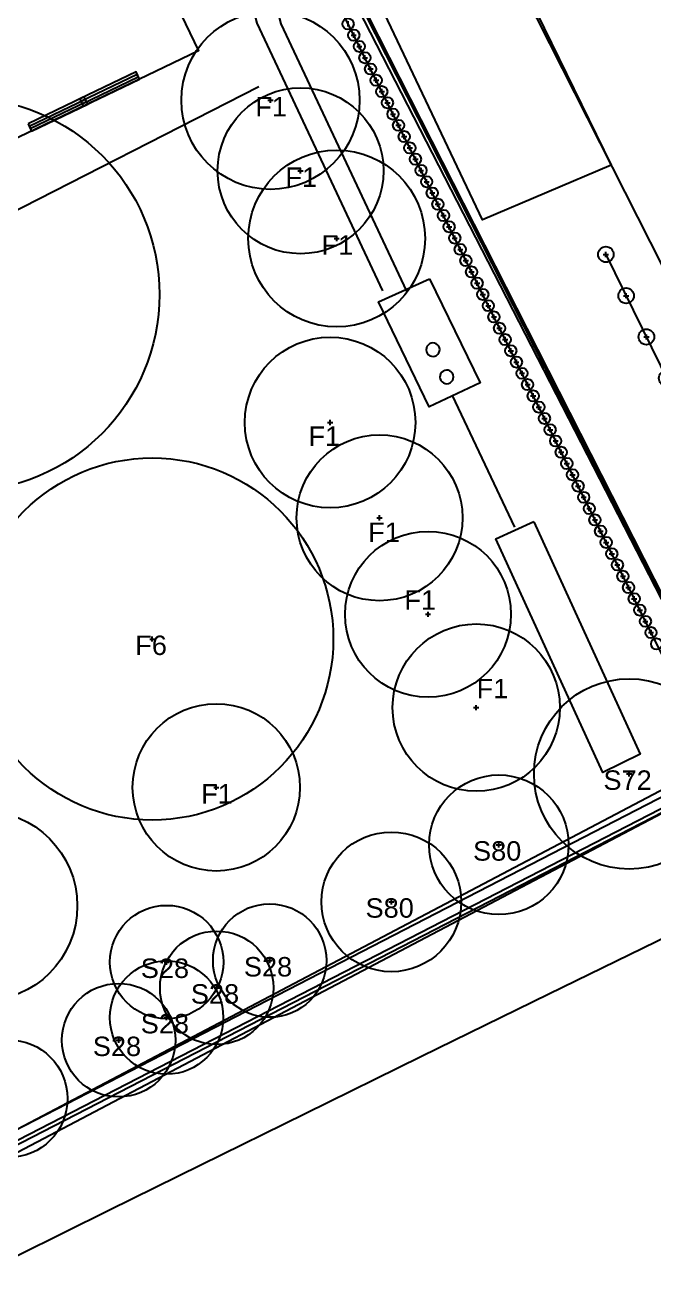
# Model space of a CAD drawing. Header units: millimetres. Extents: x 0 to 135, y -17 to 120.
# Drawn here: x 94.31 to 106.59, y 28.22 to 52.82 of the extents above; entities that cross this region are included whole.
import ezdxf

# ---------------------------------------------------------------- set-up
doc = ezdxf.new("R2010")
doc.units = ezdxf.units.MM
for name, color, linetype in [('Cylinder', 7, 'Continuous'), ('Edging', 7, 'Continuous'), ('House', 7, 'Continuous'), ('Label', 7, 'Continuous'), ('Lot Boundary', 7, 'Continuous'), ('Path', 7, 'Continuous'), ('Patio', 7, 'Continuous'), ('Plan View', 7, 'Continuous'), ('Plant', 7, 'Continuous'), ('Plant Row', 7, 'Continuous'), ('Region', 7, 'Continuous'), ('Road', 7, 'Continuous'), ('Sprinkler Line', 7, 'Continuous'), ('Window', 7, 'Continuous')]:
    doc.layers.add(name, color=color, linetype=linetype)
picture_1 = doc.add_image_def('image1.jpg', size_in_pixel=(8192, 8192))

# ---------------------------------------------------------------- blocks, each defined once
blk = doc.blocks.new('1')
at = {"flags": 1}
for tag in ['Export Name', 'Export Layer']:
    blk.add_attdef(tag, (0, 0), '', height=0.0254, dxfattribs=at)
at = {"layer": 'Plan View'}
image = blk.add_image(picture_1, insert=(0, 0), size_in_units=(120, 120), dxfattribs=dict(at, fade=50))
image.dxf.flags = 7
blk = doc.blocks.new('3')
at = {"layer": 'Road'}
blk.add_lwpolyline([(73.998, 18.606), (75.785, 19.524), (77.537, 20.423), (78.965, 21.154), (80.358, 21.865), (81.712, 22.556), (82.765, 23.091), (83.788, 23.61), (84.78, 24.112), (85.501, 24.476), (86.456, 24.957), (87.423, 25.443), (88.646, 26.055), (89.883, 26.674), (91.133, 27.296), (92.645, 28.048), (94.168, 28.803), (95.952, 29.686), (97.738, 30.567), (99.775, 31.57), (102.05, 32.686), (104.54, 33.906), (107.691, 35.445)], dxfattribs=at)
at = {"flags": 1}
for tag in ['Export Name', 'Export Layer']:
    blk.add_attdef(tag, (0, 0), '', height=0.0254, dxfattribs=at)
blk = doc.blocks.new('7')
at = {"layer": 'Path'}
blk.add_lwpolyline([(85.845, 49.147), (84.746, 51.449), (95.614, 56.619), (95.991, 55.802), (85.951, 51.014), (86.658, 49.535)], close=True, dxfattribs=at)
at = {"flags": 1}
for tag in ['Export Name', 'Export Layer']:
    blk.add_attdef(tag, (0, 0), '', height=0.0254, dxfattribs=at)
blk = doc.blocks.new('27')
at = {"layer": 'Region'}
blk.add_lwpolyline([(64.821, 16.135), (47.387, 45.257), (31.439, 73.695), (29.947, 76.615), (21.269, 96.585), (28.361, 102.197), (42.114, 109.413), (68.819, 118.294), (77.639, 101.149), (82.079, 93.44), (90.775, 78.391), (103.175, 55.304), (100.566, 53.62), (108.309, 38.555)], close=True, dxfattribs=at)
at = {"flags": 1}
for tag in ['Export Name', 'Export Layer']:
    blk.add_attdef(tag, (0, 0), '', height=0.0254, dxfattribs=at)
blk = doc.blocks.new('28')
at = {"layer": 'Region'}
blk.add_lwpolyline([(43.131, 53.427), (31.098, 74.909), (21.972, 95.987), (28.756, 101.559), (42.566, 108.747), (69.055, 117.711), (103.378, 54.961), (100.793, 53.427), (108.465, 38.325), (65.34, 16.116)], close=True, dxfattribs=at)
at = {"flags": 1}
for tag in ['Export Name', 'Export Layer']:
    blk.add_attdef(tag, (0, 0), '', height=0.0254, dxfattribs=at)
blk = doc.blocks.new('31')
at = {"layer": 'Patio'}
blk.add_lwpolyline([(102.204, 47.867), (103.194, 45.836), (102.202, 45.371), (101.211, 47.417)], close=True, dxfattribs=at)
at = {"flags": 1}
for tag in ['Export Name', 'Export Layer']:
    blk.add_attdef(tag, (0, 0), '', height=0.0254, dxfattribs=at)
blk = doc.blocks.new('35')
at = {"layer": 'House'}
blk.add_lwpolyline([(91.67, 53.313), (96.175, 55.477), (97.691, 52.323), (93.185, 50.158)], close=True, dxfattribs=at)
at = {"flags": 1}
for tag in ['Export Name', 'Export Layer']:
    blk.add_attdef(tag, (0, 0), '', height=0.0254, dxfattribs=at)
blk = doc.blocks.new('36')
at = {"layer": 'House'}
blk.add_lwpolyline([(105.756, 50.088), (103.24, 49.018), (101.206, 53.296), (103.575, 54.554)], close=True, dxfattribs=at)
at = {"flags": 1}
for tag in ['Export Name', 'Export Layer']:
    blk.add_attdef(tag, (0, 0), '', height=0.0254, dxfattribs=at)
blk = doc.blocks.new('43')
at = {"layer": 'House'}
blk.add_lwpolyline([(103.598, 60.882), (104.306, 59.972), (106.732, 61.236), (110.068, 54.867), (108.096, 53.755), (110.348, 49.406), (107.014, 47.622), (101.121, 59.254)], close=True, dxfattribs=at)
at = {"flags": 1}
for tag in ['Export Name', 'Export Layer']:
    blk.add_attdef(tag, (0, 0), '', height=0.0254, dxfattribs=at)
blk = doc.blocks.new('53')
at = {"layer": 'Window'}
for points in [[(95.373, 51.381), (95.442, 51.238), (96.541, 51.765), (96.472, 51.908)], [(95.397, 51.33), (95.417, 51.289), (96.516, 51.816), (96.496, 51.857)]]:
    blk.add_lwpolyline(points, close=True, dxfattribs=at)
at = {"flags": 1}
for tag in ['Export Name', 'Export Layer']:
    blk.add_attdef(tag, (0, 0), '', height=0.0254, dxfattribs=at)
blk = doc.blocks.new('54')
at = {"layer": 'Window'}
for points in [[(94.362, 50.895), (94.431, 50.752), (95.53, 51.28), (95.461, 51.423)], [(94.386, 50.844), (94.406, 50.803), (95.505, 51.331), (95.486, 51.372)]]:
    blk.add_lwpolyline(points, close=True, dxfattribs=at)
at = {"flags": 1}
for tag in ['Export Name', 'Export Layer']:
    blk.add_attdef(tag, (0, 0), '', height=0.0254, dxfattribs=at)
blk = doc.blocks.new('205')
at = {"layer": 'Plant'}
for points in [[(96.74, 40.835), (96.841, 40.835)], [(96.79, 40.784), (96.79, 40.886)]]:
    blk.add_lwpolyline(points, dxfattribs=at)
blk.add_circle((96.79, 40.835), 3.536, dxfattribs=at)
at = {"flags": 1}
for tag in ['Export Name', 'Export Layer']:
    blk.add_attdef(tag, (0, 0), '', height=0.0254, dxfattribs=at)
blk = doc.blocks.new('219')
at = {"layer": 'Plant'}
for points in [[(93.034, 47.563), (93.136, 47.563)], [(93.085, 47.512), (93.085, 47.614)]]:
    blk.add_lwpolyline(points, dxfattribs=at)
blk.add_circle((93.085, 47.563), 3.845, dxfattribs=at)
at = {"flags": 1}
for tag in ['Export Name', 'Export Layer']:
    blk.add_attdef(tag, (0, 0), '', height=0.0254, dxfattribs=at)
blk = doc.blocks.new('228')
at = {"layer": 'Plant'}
for points in [[(101.41, 35.702), (101.511, 35.702)], [(101.46, 35.651), (101.46, 35.753)]]:
    blk.add_lwpolyline(points, dxfattribs=at)
blk.add_circle((101.46, 35.702), 1.364, dxfattribs=at)
at = {"flags": 1}
for tag in ['Export Name', 'Export Layer']:
    blk.add_attdef(tag, (0, 0), '', height=0.0254, dxfattribs=at)
blk = doc.blocks.new('229')
at = {"layer": 'Plant'}
for points in [[(97.069, 33.392), (97.069, 33.494)], [(97.019, 33.443), (97.12, 33.443)]]:
    blk.add_lwpolyline(points, dxfattribs=at)
blk.add_circle((97.069, 33.443), 1.108, dxfattribs=at)
at = {"flags": 1}
for tag in ['Export Name', 'Export Layer']:
    blk.add_attdef(tag, (0, 0), '', height=0.0254, dxfattribs=at)
blk = doc.blocks.new('230')
at = {"layer": 'Plant'}
for points in [[(96.082, 33), (96.184, 33)], [(96.133, 32.949), (96.133, 33.051)]]:
    blk.add_lwpolyline(points, dxfattribs=at)
blk.add_circle((96.133, 33), 1.108, dxfattribs=at)
at = {"flags": 1}
for tag in ['Export Name', 'Export Layer']:
    blk.add_attdef(tag, (0, 0), '', height=0.0254, dxfattribs=at)
blk = doc.blocks.new('231')
at = {"layer": 'Plant'}
for points in [[(97.02, 34.526), (97.121, 34.526)], [(97.07, 34.475), (97.07, 34.576)]]:
    blk.add_lwpolyline(points, dxfattribs=at)
blk.add_circle((97.07, 34.526), 1.108, dxfattribs=at)
at = {"flags": 1}
for tag in ['Export Name', 'Export Layer']:
    blk.add_attdef(tag, (0, 0), '', height=0.0254, dxfattribs=at)
blk = doc.blocks.new('232')
at = {"layer": 'Plant'}
for points in [[(97.998, 34.024), (98.1, 34.024)], [(98.049, 33.973), (98.049, 34.075)]]:
    blk.add_lwpolyline(points, dxfattribs=at)
blk.add_circle((98.049, 34.024), 1.108, dxfattribs=at)
at = {"flags": 1}
for tag in ['Export Name', 'Export Layer']:
    blk.add_attdef(tag, (0, 0), '', height=0.0254, dxfattribs=at)
blk = doc.blocks.new('233')
at = {"layer": 'Plant'}
for points in [[(99.034, 34.555), (99.135, 34.555)], [(99.084, 34.504), (99.084, 34.605)]]:
    blk.add_lwpolyline(points, dxfattribs=at)
blk.add_circle((99.084, 34.555), 1.108, dxfattribs=at)
at = {"flags": 1}
for tag in ['Export Name', 'Export Layer']:
    blk.add_attdef(tag, (0, 0), '', height=0.0254, dxfattribs=at)
blk = doc.blocks.new('239')
at = {"layer": 'Plant'}
for points in [[(93.933, 31.859), (94.035, 31.859)], [(93.984, 31.809), (93.984, 31.91)]]:
    blk.add_lwpolyline(points, dxfattribs=at)
blk.add_circle((93.984, 31.859), 1.149, dxfattribs=at)
at = {"flags": 1}
for tag in ['Export Name', 'Export Layer']:
    blk.add_attdef(tag, (0, 0), '', height=0.0254, dxfattribs=at)
blk = doc.blocks.new('243')
at = {"layer": 'Plant'}
for points in [[(103.509, 36.816), (103.611, 36.816)], [(103.56, 36.765), (103.56, 36.867)]]:
    blk.add_lwpolyline(points, dxfattribs=at)
blk.add_circle((103.56, 36.816), 1.364, dxfattribs=at)
at = {"flags": 1}
for tag in ['Export Name', 'Export Layer']:
    blk.add_attdef(tag, (0, 0), '', height=0.0254, dxfattribs=at)
blk = doc.blocks.new('251')
at = {"layer": 'Plant'}
for points in [[(106.056, 38.2), (106.158, 38.2)], [(106.107, 38.149), (106.107, 38.25)]]:
    blk.add_lwpolyline(points, dxfattribs=at)
blk.add_circle((106.107, 38.2), 1.859, dxfattribs=at)
at = {"flags": 1}
for tag in ['Export Name', 'Export Layer']:
    blk.add_attdef(tag, (0, 0), '', height=0.0254, dxfattribs=at)
blk = doc.blocks.new('254')
at = {"layer": 'Plant'}
for points in [[(93.466, 35.573), (93.466, 35.674)], [(93.415, 35.623), (93.517, 35.623)]]:
    blk.add_lwpolyline(points, dxfattribs=at)
blk.add_circle((93.466, 35.623), 1.859, dxfattribs=at)
at = {"flags": 1}
for tag in ['Export Name', 'Export Layer']:
    blk.add_attdef(tag, (0, 0), '', height=0.0254, dxfattribs=at)
blk = doc.blocks.new('255')
at = {"layer": 'Plant'}
for points in [[(99.048, 51.356), (99.149, 51.356)], [(99.099, 51.305), (99.099, 51.407)]]:
    blk.add_lwpolyline(points, dxfattribs=at)
blk.add_circle((99.099, 51.356), 1.74, dxfattribs=at)
at = {"flags": 1}
for tag in ['Export Name', 'Export Layer']:
    blk.add_attdef(tag, (0, 0), '', height=0.0254, dxfattribs=at)
blk = doc.blocks.new('256')
at = {"layer": 'Plant'}
for points in [[(99.635, 49.978), (99.737, 49.978)], [(99.686, 49.928), (99.686, 50.029)]]:
    blk.add_lwpolyline(points, dxfattribs=at)
blk.add_circle((99.686, 49.978), 1.62, dxfattribs=at)
at = {"flags": 1}
for tag in ['Export Name', 'Export Layer']:
    blk.add_attdef(tag, (0, 0), '', height=0.0254, dxfattribs=at)
blk = doc.blocks.new('257')
at = {"layer": 'Plant'}
for points in [[(100.393, 48.605), (100.393, 48.707)], [(100.342, 48.656), (100.444, 48.656)]]:
    blk.add_lwpolyline(points, dxfattribs=at)
blk.add_circle((100.393, 48.656), 1.727, dxfattribs=at)
at = {"flags": 1}
for tag in ['Export Name', 'Export Layer']:
    blk.add_attdef(tag, (0, 0), '', height=0.0254, dxfattribs=at)
blk = doc.blocks.new('258')
at = {"layer": 'Plant'}
for points in [[(102.177, 41.266), (102.177, 41.367)], [(102.126, 41.317), (102.228, 41.317)]]:
    blk.add_lwpolyline(points, dxfattribs=at)
blk.add_circle((102.177, 41.317), 1.62, dxfattribs=at)
at = {"flags": 1}
for tag in ['Export Name', 'Export Layer']:
    blk.add_attdef(tag, (0, 0), '', height=0.0254, dxfattribs=at)
blk = doc.blocks.new('259')
at = {"layer": 'Plant'}
for points in [[(101.178, 43.202), (101.279, 43.202)], [(101.229, 43.151), (101.229, 43.253)]]:
    blk.add_lwpolyline(points, dxfattribs=at)
blk.add_circle((101.229, 43.202), 1.62, dxfattribs=at)
at = {"flags": 1}
for tag in ['Export Name', 'Export Layer']:
    blk.add_attdef(tag, (0, 0), '', height=0.0254, dxfattribs=at)
blk = doc.blocks.new('260')
at = {"layer": 'Plant'}
for points in [[(100.213, 45.063), (100.315, 45.063)], [(100.264, 45.012), (100.264, 45.114)]]:
    blk.add_lwpolyline(points, dxfattribs=at)
blk.add_circle((100.264, 45.063), 1.666, dxfattribs=at)
at = {"flags": 1}
for tag in ['Export Name', 'Export Layer']:
    blk.add_attdef(tag, (0, 0), '', height=0.0254, dxfattribs=at)
blk = doc.blocks.new('261')
at = {"layer": 'Plant'}
for points in [[(103.068, 39.495), (103.169, 39.495)], [(103.119, 39.444), (103.119, 39.546)]]:
    blk.add_lwpolyline(points, dxfattribs=at)
blk.add_circle((103.119, 39.495), 1.634, dxfattribs=at)
at = {"flags": 1}
for tag in ['Export Name', 'Export Layer']:
    blk.add_attdef(tag, (0, 0), '', height=0.0254, dxfattribs=at)
blk = doc.blocks.new('264')
at = {"layer": 'Plant'}
for points in [[(97.989, 37.938), (98.091, 37.938)], [(98.04, 37.887), (98.04, 37.988)]]:
    blk.add_lwpolyline(points, dxfattribs=at)
blk.add_circle((98.04, 37.938), 1.634, dxfattribs=at)
at = {"flags": 1}
for tag in ['Export Name', 'Export Layer']:
    blk.add_attdef(tag, (0, 0), '', height=0.0254, dxfattribs=at)
blk = doc.blocks.new('319')
at = {"layer": 'Sprinkler Line'}
blk.add_lwpolyline([(98.056, 56.657), (87.587, 51.321)], dxfattribs=at)
at = {"flags": 1}
for tag in ['Export Name', 'Export Layer']:
    blk.add_attdef(tag, (0, 0), '', height=0.0254, dxfattribs=at)
blk = doc.blocks.new('358')
at = {"layer": 'Cylinder'}
blk.add_lwpolyline([(102.274, 46.352), (102.279, 46.352), (102.313, 46.357), (102.344, 46.372), (102.371, 46.394), (102.391, 46.422), (102.403, 46.454), (102.407, 46.489), (102.401, 46.524), (102.386, 46.555), (102.364, 46.582), (102.336, 46.602), (102.304, 46.614), (102.269, 46.617), (102.235, 46.612), (102.203, 46.597), (102.177, 46.575), (102.156, 46.547), (102.144, 46.514), (102.141, 46.48), (102.147, 46.446), (102.161, 46.414), (102.183, 46.387), (102.212, 46.367), (102.244, 46.355)], close=True, dxfattribs=at)
at = {"flags": 1}
for tag in ['Export Name', 'Export Layer']:
    blk.add_attdef(tag, (0, 0), '', height=0.0254, dxfattribs=at)
blk = doc.blocks.new('359')
at = {"layer": 'Sprinkler Line'}
blk.add_lwpolyline([(102.65, 45.593), (103.866, 43.02)], dxfattribs=at)
at = {"flags": 1}
for tag in ['Export Name', 'Export Layer']:
    blk.add_attdef(tag, (0, 0), '', height=0.0254, dxfattribs=at)
blk = doc.blocks.new('360')
at = {"layer": 'Sprinkler Line'}
blk.add_lwpolyline([(104.244, 43.123), (106.324, 38.583), (105.592, 38.228), (103.503, 42.789), (104.243, 43.127)], dxfattribs=at)
at = {"flags": 1}
for tag in ['Export Name', 'Export Layer']:
    blk.add_attdef(tag, (0, 0), '', height=0.0254, dxfattribs=at)
blk = doc.blocks.new('361')
at = {"layer": 'Cylinder'}
blk.add_lwpolyline([(102.541, 45.82), (102.546, 45.82), (102.58, 45.826), (102.612, 45.84), (102.638, 45.862), (102.659, 45.891), (102.671, 45.923), (102.674, 45.957), (102.668, 45.992), (102.654, 46.023), (102.632, 46.05), (102.603, 46.07), (102.571, 46.082), (102.536, 46.086), (102.502, 46.08), (102.47, 46.065), (102.444, 46.044), (102.423, 46.015), (102.411, 45.983), (102.408, 45.948), (102.414, 45.914), (102.428, 45.882), (102.45, 45.855), (102.479, 45.835), (102.511, 45.823)], close=True, dxfattribs=at)
at = {"flags": 1}
for tag in ['Export Name', 'Export Layer']:
    blk.add_attdef(tag, (0, 0), '', height=0.0254, dxfattribs=at)
blk = doc.blocks.new('378')
at = {"layer": 'Sprinkler Line'}
blk.add_lwpolyline([(101.765, 47.627), (99.305, 52.851), (97.894, 58.318), (75.926, 98.931)], dxfattribs=at)
at = {"flags": 1}
for tag in ['Export Name', 'Export Layer']:
    blk.add_attdef(tag, (0, 0), '', height=0.0254, dxfattribs=at)
blk = doc.blocks.new('382')
at = {"layer": 'Plant Row'}
for points in [[(105.6, 48.345), (105.702, 48.345)], [(105.651, 48.294), (105.651, 48.396)], [(105.651, 48.345), (109.215, 41.093)], [(105.996, 47.539), (106.098, 47.539)], [(106.047, 47.488), (106.047, 47.59)], [(106.443, 46.683), (106.443, 46.784)], [(106.392, 46.734), (106.494, 46.734)], [(106.788, 45.928), (106.89, 45.928)], [(106.839, 45.877), (106.839, 45.979)], [(107.184, 45.122), (107.286, 45.122)], [(107.235, 45.071), (107.235, 45.173)], [(107.58, 44.316), (107.682, 44.316)], [(107.631, 44.266), (107.631, 44.367)], [(108.027, 43.46), (108.027, 43.561)], [(107.976, 43.511), (108.078, 43.511)], [(108.372, 42.705), (108.474, 42.705)], [(108.423, 42.654), (108.423, 42.756)], [(108.768, 41.899), (108.87, 41.899)], [(108.819, 41.848), (108.819, 41.95)], [(109.164, 41.093), (109.266, 41.093)], [(109.215, 41.043), (109.215, 41.144)]]:
    blk.add_lwpolyline(points, dxfattribs=at)
for centre in [(105.651, 48.345), (106.047, 47.539), (106.443, 46.734), (106.839, 45.928), (107.235, 45.122), (107.631, 44.316), (108.027, 43.511), (108.423, 42.705), (108.819, 41.899), (109.215, 41.093)]:
    blk.add_circle(centre, 0.152, dxfattribs=at)
at = {"flags": 1}
for tag in ['Export Name', 'Export Layer']:
    blk.add_attdef(tag, (0, 0), '', height=0.0254, dxfattribs=at)
blk = doc.blocks.new('384')
at = {"layer": 'Edging'}
blk.add_lwpolyline([(108.368, 38.283), (88.558, 27.865), (88.369, 28.225), (108.179, 38.643)], close=True, dxfattribs=at)
at = {"flags": 1}
for tag in ['Export Name', 'Export Layer']:
    blk.add_attdef(tag, (0, 0), '', height=0.0254, dxfattribs=at)
blk = doc.blocks.new('385')
at = {"layer": 'Lot Boundary'}
blk.add_lwpolyline([(43.065, 53.479), (31.032, 74.961), (21.906, 96.039), (28.69, 101.612), (42.5, 108.799), (68.989, 117.764), (103.311, 55.014), (100.727, 53.479), (108.399, 38.377), (65.274, 16.169)], close=True, dxfattribs=at)
at = {"flags": 1}
for tag in ['Export Name', 'Export Layer']:
    blk.add_attdef(tag, (0, 0), '', height=0.0254, dxfattribs=at)
blk = doc.blocks.new('404')
at = {"layer": 'Plant Row'}
for points in [[(107.739, 38.539), (100.048, 53.987), (102.461, 55.183), (100.217, 59.408), (98.101, 63.374), (96.216, 66.894), (94.598, 69.905), (93.178, 72.541), (91.908, 74.891), (90.713, 77.095), (89.608, 79.129), (89.104, 80.054), (83.218, 90.835), (68.566, 117.602)], [(100.616, 52.796), (100.616, 52.898)], [(100.725, 52.576), (100.725, 52.677)], [(100.674, 52.627), (100.776, 52.627)], [(100.784, 52.407), (100.886, 52.407)], [(100.835, 52.356), (100.835, 52.457)], [(100.894, 52.186), (100.995, 52.186)], [(100.944, 52.136), (100.944, 52.237)], [(101.003, 51.966), (101.105, 51.966)], [(101.054, 51.916), (101.054, 52.017)], [(101.113, 51.746), (101.214, 51.746)], [(101.164, 51.695), (101.164, 51.797)], [(101.222, 51.526), (101.324, 51.526)], [(101.273, 51.475), (101.273, 51.577)], [(101.332, 51.306), (101.434, 51.306)], [(101.383, 51.255), (101.383, 51.357)], [(101.442, 51.086), (101.543, 51.086)], [(101.492, 51.035), (101.492, 51.137)], [(101.551, 50.866), (101.653, 50.866)], [(101.602, 50.815), (101.602, 50.916)], [(101.712, 50.595), (101.712, 50.696)], [(101.661, 50.646), (101.762, 50.646)], [(101.821, 50.375), (101.821, 50.476)], [(101.77, 50.425), (101.872, 50.425)], [(101.88, 50.205), (101.981, 50.205)], [(101.931, 50.155), (101.931, 50.256)], [(101.989, 49.985), (102.091, 49.985)], [(102.04, 49.934), (102.04, 50.036)], [(102.099, 49.765), (102.201, 49.765)], [(102.15, 49.714), (102.15, 49.816)], [(102.209, 49.545), (102.31, 49.545)], [(102.259, 49.494), (102.259, 49.596)], [(102.318, 49.325), (102.42, 49.325)], [(102.369, 49.274), (102.369, 49.376)], [(102.428, 49.105), (102.529, 49.105)], [(102.479, 49.054), (102.479, 49.156)], [(102.537, 48.885), (102.639, 48.885)], [(102.588, 48.834), (102.588, 48.935)], [(102.698, 48.614), (102.698, 48.715)], [(102.647, 48.664), (102.749, 48.664)], [(102.807, 48.394), (102.807, 48.495)], [(102.757, 48.444), (102.858, 48.444)], [(102.866, 48.224), (102.968, 48.224)], [(102.917, 48.173), (102.917, 48.275)], [(102.976, 48.004), (103.077, 48.004)], [(103.027, 47.953), (103.027, 48.055)], [(103.085, 47.784), (103.187, 47.784)], [(103.136, 47.733), (103.136, 47.835)], [(103.195, 47.564), (103.297, 47.564)], [(103.246, 47.513), (103.246, 47.615)], [(103.304, 47.344), (103.406, 47.344)], [(103.355, 47.293), (103.355, 47.395)], [(103.414, 47.124), (103.516, 47.124)], [(103.465, 47.073), (103.465, 47.174)], [(103.524, 46.903), (103.625, 46.903)], [(103.574, 46.853), (103.574, 46.954)], [(103.633, 46.683), (103.735, 46.683)], [(103.684, 46.633), (103.684, 46.734)], [(103.794, 46.412), (103.794, 46.514)], [(103.743, 46.463), (103.844, 46.463)], [(103.903, 46.192), (103.903, 46.294)], [(103.852, 46.243), (103.954, 46.243)], [(103.962, 46.023), (104.064, 46.023)], [(104.013, 45.972), (104.013, 46.074)], [(104.072, 45.803), (104.173, 45.803)], [(104.122, 45.752), (104.122, 45.854)], [(104.181, 45.583), (104.283, 45.583)], [(104.232, 45.532), (104.232, 45.634)], [(104.291, 45.363), (104.392, 45.363)], [(104.342, 45.312), (104.342, 45.413)], [(104.4, 45.143), (104.502, 45.143)], [(104.451, 45.092), (104.451, 45.193)], [(104.51, 44.922), (104.612, 44.922)], [(104.561, 44.872), (104.561, 44.973)], [(104.62, 44.702), (104.721, 44.702)], [(104.67, 44.651), (104.67, 44.753)], [(104.78, 44.431), (104.78, 44.533)], [(104.729, 44.482), (104.831, 44.482)], [(104.889, 44.211), (104.889, 44.313)], [(104.839, 44.262), (104.94, 44.262)], [(104.948, 44.042), (105.05, 44.042)], [(104.999, 43.991), (104.999, 44.093)], [(105.058, 43.822), (105.159, 43.822)], [(105.109, 43.771), (105.109, 43.873)], [(105.167, 43.602), (105.269, 43.602)], [(105.218, 43.551), (105.218, 43.652)], [(105.277, 43.382), (105.379, 43.382)], [(105.328, 43.331), (105.328, 43.432)], [(105.387, 43.161), (105.488, 43.161)], [(105.437, 43.111), (105.437, 43.212)], [(105.496, 42.941), (105.598, 42.941)], [(105.547, 42.89), (105.547, 42.992)], [(105.606, 42.721), (105.707, 42.721)], [(105.657, 42.67), (105.657, 42.772)], [(105.715, 42.501), (105.817, 42.501)], [(105.766, 42.45), (105.766, 42.552)], [(105.876, 42.23), (105.876, 42.332)], [(105.825, 42.281), (105.927, 42.281)], [(105.985, 42.01), (105.985, 42.112)], [(105.935, 42.061), (106.036, 42.061)], [(106.044, 41.841), (106.146, 41.841)], [(106.095, 41.79), (106.095, 41.891)], [(106.154, 41.621), (106.255, 41.621)], [(106.205, 41.57), (106.205, 41.671)], [(106.263, 41.4), (106.365, 41.4)], [(106.314, 41.35), (106.314, 41.451)], [(106.373, 41.18), (106.474, 41.18)], [(106.424, 41.13), (106.424, 41.231)], [(106.482, 40.96), (106.584, 40.96)], [(106.533, 40.909), (106.533, 41.011)]]:
    blk.add_lwpolyline(points, dxfattribs=at)
for centre in [(100.616, 52.847), (100.725, 52.627), (100.835, 52.407), (100.944, 52.186), (101.054, 51.966), (101.164, 51.746), (101.273, 51.526), (101.383, 51.306), (101.492, 51.086), (101.602, 50.866), (101.712, 50.646), (101.821, 50.425), (101.931, 50.205), (102.04, 49.985), (102.15, 49.765), (102.259, 49.545), (102.369, 49.325), (102.479, 49.105), (102.588, 48.885), (102.698, 48.664), (102.807, 48.444), (102.917, 48.224), (103.027, 48.004), (103.136, 47.784), (103.246, 47.564), (103.355, 47.344), (103.465, 47.124), (103.574, 46.903), (103.684, 46.683), (103.794, 46.463), (103.903, 46.243), (104.013, 46.023), (104.122, 45.803), (104.232, 45.583), (104.342, 45.363), (104.451, 45.143), (104.561, 44.922), (104.67, 44.702), (104.78, 44.482), (104.889, 44.262), (104.999, 44.042), (105.109, 43.822), (105.218, 43.602), (105.328, 43.382), (105.437, 43.161), (105.547, 42.941), (105.657, 42.721), (105.766, 42.501), (105.876, 42.281), (105.985, 42.061), (106.095, 41.841), (106.205, 41.621), (106.314, 41.4), (106.424, 41.18), (106.533, 40.96), (106.643, 40.74)]:
    blk.add_circle(centre, 0.11, dxfattribs=at)
at = {"flags": 1}
for tag in ['Export Name', 'Export Layer']:
    blk.add_attdef(tag, (0, 0), '', height=0.0254, dxfattribs=at)
blk = doc.blocks.new('409')
at = {"layer": 'Sprinkler Line'}
blk.add_lwpolyline([(98.872, 51.617), (88.403, 46.281)], dxfattribs=at)
at = {"flags": 1}
for tag in ['Export Name', 'Export Layer']:
    blk.add_attdef(tag, (0, 0), '', height=0.0254, dxfattribs=at)
blk = doc.blocks.new('413')
at = {"layer": 'Sprinkler Line'}
blk.add_lwpolyline([(101.295, 47.637), (98.836, 52.862), (97.424, 58.328), (68.725, 111.407)], dxfattribs=at)
at = {"flags": 1}
for tag in ['Export Name', 'Export Layer']:
    blk.add_attdef(tag, (0, 0), '', height=0.0254, dxfattribs=at)
blk = doc.blocks.new('639')
at = {"flags": 1}
for tag in ['Export Name', 'Export Layer']:
    blk.add_attdef(tag, (0, 0), '', height=0.0254, dxfattribs=at)
at = {"layer": 'Label', "insert": (98.802, 51.42), "char_height": 0.37948, "attachment_point": 1}
blk.add_mtext('\\fArial|b0|i0;F1', dxfattribs=at)
blk = doc.blocks.new('641')
at = {"flags": 1}
for tag in ['Export Name', 'Export Layer']:
    blk.add_attdef(tag, (0, 0), '', height=0.0254, dxfattribs=at)
at = {"layer": 'Label', "insert": (99.39, 50.043), "char_height": 0.37948, "attachment_point": 1}
blk.add_mtext('\\fArial|b0|i0;F1', dxfattribs=at)
blk = doc.blocks.new('643')
at = {"flags": 1}
for tag in ['Export Name', 'Export Layer']:
    blk.add_attdef(tag, (0, 0), '', height=0.0254, dxfattribs=at)
at = {"layer": 'Label', "insert": (100.097, 48.72), "char_height": 0.37948, "attachment_point": 1}
blk.add_mtext('\\fArial|b0|i0;F1', dxfattribs=at)
blk = doc.blocks.new('650')
at = {"flags": 1}
for tag in ['Export Name', 'Export Layer']:
    blk.add_attdef(tag, (0, 0), '', height=0.0254, dxfattribs=at)
at = {"layer": 'Label', "insert": (99.84, 44.986), "char_height": 0.37948, "attachment_point": 1}
blk.add_mtext('\\fArial|b0|i0;F1', dxfattribs=at)
blk = doc.blocks.new('654')
at = {"flags": 1}
for tag in ['Export Name', 'Export Layer']:
    blk.add_attdef(tag, (0, 0), '', height=0.0254, dxfattribs=at)
at = {"layer": 'Label', "insert": (101.008, 43.109), "char_height": 0.37948, "attachment_point": 1}
blk.add_mtext('\\fArial|b0|i0;F1', dxfattribs=at)
blk = doc.blocks.new('657')
at = {"flags": 1}
for tag in ['Export Name', 'Export Layer']:
    blk.add_attdef(tag, (0, 0), '', height=0.0254, dxfattribs=at)
at = {"layer": 'Label', "insert": (101.715, 41.786), "char_height": 0.37948, "attachment_point": 1}
blk.add_mtext('\\fArial|b0|i0;F1', dxfattribs=at)
blk = doc.blocks.new('660')
at = {"flags": 1}
for tag in ['Export Name', 'Export Layer']:
    blk.add_attdef(tag, (0, 0), '', height=0.0254, dxfattribs=at)
at = {"layer": 'Label', "insert": (96.457, 40.902), "char_height": 0.37948, "attachment_point": 1}
blk.add_mtext('\\fArial|b0|i0;F6', dxfattribs=at)
blk = doc.blocks.new('661')
at = {"flags": 1}
for tag in ['Export Name', 'Export Layer']:
    blk.add_attdef(tag, (0, 0), '', height=0.0254, dxfattribs=at)
at = {"layer": 'Label', "insert": (103.127, 40.057), "char_height": 0.37948, "attachment_point": 1}
blk.add_mtext('\\fArial|b0|i0;F1', dxfattribs=at)
blk = doc.blocks.new('667')
at = {"flags": 1}
for tag in ['Export Name', 'Export Layer']:
    blk.add_attdef(tag, (0, 0), '', height=0.0254, dxfattribs=at)
at = {"layer": 'Label', "insert": (105.604, 38.269), "char_height": 0.37948, "attachment_point": 1}
blk.add_mtext('\\fArial|b0|i0;S72', dxfattribs=at)
blk = doc.blocks.new('672')
at = {"flags": 1}
for tag in ['Export Name', 'Export Layer']:
    blk.add_attdef(tag, (0, 0), '', height=0.0254, dxfattribs=at)
at = {"layer": 'Label', "insert": (97.744, 38.002), "char_height": 0.37948, "attachment_point": 1}
blk.add_mtext('\\fArial|b0|i0;F1', dxfattribs=at)
blk = doc.blocks.new('678')
at = {"flags": 1}
for tag in ['Export Name', 'Export Layer']:
    blk.add_attdef(tag, (0, 0), '', height=0.0254, dxfattribs=at)
at = {"layer": 'Label', "insert": (103.056, 36.886), "char_height": 0.37948, "attachment_point": 1}
blk.add_mtext('\\fArial|b0|i0;S80', dxfattribs=at)
blk = doc.blocks.new('682')
at = {"flags": 1}
for tag in ['Export Name', 'Export Layer']:
    blk.add_attdef(tag, (0, 0), '', height=0.0254, dxfattribs=at)
at = {"layer": 'Label', "insert": (100.956, 35.772), "char_height": 0.37948, "attachment_point": 1}
blk.add_mtext('\\fArial|b0|i0;S80', dxfattribs=at)
blk = doc.blocks.new('685')
at = {"flags": 1}
for tag in ['Export Name', 'Export Layer']:
    blk.add_attdef(tag, (0, 0), '', height=0.0254, dxfattribs=at)
at = {"layer": 'Label', "insert": (98.579, 34.624), "char_height": 0.37948, "attachment_point": 1}
blk.add_mtext('\\fArial|b0|i0;S28', dxfattribs=at)
blk = doc.blocks.new('686')
at = {"flags": 1}
for tag in ['Export Name', 'Export Layer']:
    blk.add_attdef(tag, (0, 0), '', height=0.0254, dxfattribs=at)
at = {"layer": 'Label', "insert": (96.565, 34.595), "char_height": 0.37948, "attachment_point": 1}
blk.add_mtext('\\fArial|b0|i0;S28', dxfattribs=at)
blk = doc.blocks.new('688')
at = {"flags": 1}
for tag in ['Export Name', 'Export Layer']:
    blk.add_attdef(tag, (0, 0), '', height=0.0254, dxfattribs=at)
at = {"layer": 'Label', "insert": (97.543, 34.094), "char_height": 0.37948, "attachment_point": 1}
blk.add_mtext('\\fArial|b0|i0;S28', dxfattribs=at)
blk = doc.blocks.new('689')
at = {"flags": 1}
for tag in ['Export Name', 'Export Layer']:
    blk.add_attdef(tag, (0, 0), '', height=0.0254, dxfattribs=at)
at = {"layer": 'Label', "insert": (96.564, 33.513), "char_height": 0.37948, "attachment_point": 1}
blk.add_mtext('\\fArial|b0|i0;S28', dxfattribs=at)
blk = doc.blocks.new('692')
at = {"flags": 1}
for tag in ['Export Name', 'Export Layer']:
    blk.add_attdef(tag, (0, 0), '', height=0.0254, dxfattribs=at)
at = {"layer": 'Label', "insert": (95.628, 33.07), "char_height": 0.37948, "attachment_point": 1}
blk.add_mtext('\\fArial|b0|i0;S28', dxfattribs=at)

msp = doc.modelspace()

# ---------------------------------------------------------------- block references
at = {"layer": 'Cylinder', "color": 7}
for name in ['358', '361']:
    msp.add_blockref(name, (0, 0), dxfattribs=at)
at = {"layer": 'Edging', "color": 7}
msp.add_blockref('384', (0, 0), dxfattribs=at)
at = {"layer": 'House', "color": 7}
for name in ['43', '35', '36']:
    msp.add_blockref(name, (0, 0), dxfattribs=at)
at = {"layer": 'Label', "color": 7}
for name in ['639', '641', '643', '650', '654', '657', '660', '661', '667', '672', '678', '682', '686', '685', '688', '689', '692']:
    msp.add_blockref(name, (0, 0), dxfattribs=at)
at = {"layer": 'Lot Boundary', "color": 7}
msp.add_blockref('385', (0, 0), dxfattribs=at)
at = {"layer": 'Path', "color": 7}
msp.add_blockref('7', (0, 0), dxfattribs=at)
at = {"layer": 'Patio', "color": 7}
msp.add_blockref('31', (0, 0), dxfattribs=at)
at = {"layer": 'Plan View', "color": 7}
msp.add_blockref('1', (0, 0), dxfattribs=at)
at = {"layer": 'Plant', "color": 7}
for name in ['255', '256', '219', '257', '260', '259', '205', '258', '261', '251', '264', '243', '254', '228', '231', '233', '232', '229', '230', '239']:
    msp.add_blockref(name, (0, 0), dxfattribs=at)
at = {"layer": 'Plant Row', "color": 7}
for name in ['404', '382']:
    msp.add_blockref(name, (0, 0), dxfattribs=at)
at = {"layer": 'Region', "color": 7}
for name in ['27', '28']:
    msp.add_blockref(name, (0, 0), dxfattribs=at)
at = {"layer": 'Road', "color": 7}
msp.add_blockref('3', (0, 0), dxfattribs=at)
at = {"layer": 'Sprinkler Line', "color": 7}
for name in ['413', '378', '319', '409', '359', '360']:
    msp.add_blockref(name, (0, 0), dxfattribs=at)
at = {"layer": 'Window', "color": 7}
for name in ['53', '54']:
    msp.add_blockref(name, (0, 0), dxfattribs=at)

doc.saveas('drawing.dxf')
